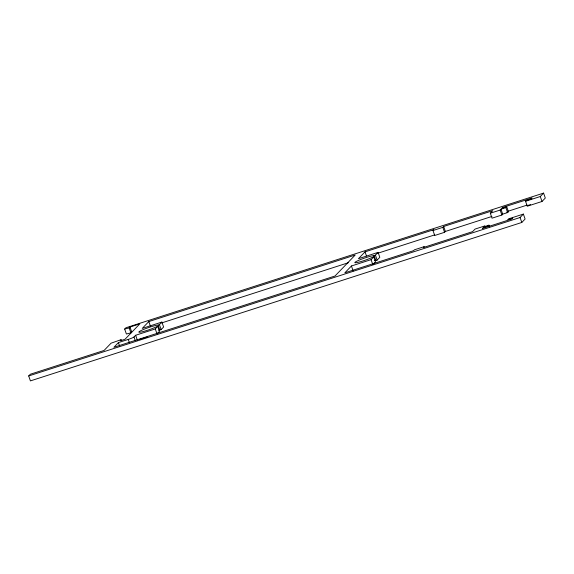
<?xml version="1.0" encoding="UTF-8"?>
<svg xmlns="http://www.w3.org/2000/svg" width="574" height="574" viewBox="0 0 574 574"><rect width="100%" height="100%" fill="white"/><g stroke="black" fill="none" stroke-linecap="round" stroke-linejoin="round"><path stroke-width="0.86" d="M489.557 226.83L488.983 225.173L488.158 226.034L483.243 227.62L482.418 228.474L511.9 218.967L512.726 218.113L507.818 219.698L508.636 218.838L523.38 214.088L525.095 219.038L521.795 222.461L30.415 380.899L28.7 375.948L30.35 374.234L104.059 350.47L111.069 343.187L121.308 339.593L120.181 340.762A5.266 0.552 -19.1 0 0 125.096 339.177L139.826 323.872L129.997 327.044L129.172 327.898L124.673 329.053L126.388 334.011L130.886 332.848L131.711 331.994L129.997 327.044M124.673 329.053L125.914 327.768L543.585 193.101L545.3 198.052L542 201.481L527.262 206.231L525.547 201.28L526.372 200.426L531.28 198.841L532.105 197.98L502.623 207.487L501.798 208.348L506.713 206.762L508.428 211.713L507.603 212.567L502.688 214.152L501.863 215.013L492.04 218.177L490.325 213.227L492.801 210.658L443.659 226.5L442.834 227.354L433.004 230.526L434.719 235.476L444.549 232.312L445.374 231.451L491.968 216.427M155.289 328.931L157.003 333.881L159.479 331.313L157.764 326.362L155.289 328.931L135.636 335.266L133.986 336.981A5.266 0.552 -19.1 0 1 128.246 339.421L118.423 342.592L113.882 347.299L335.008 276.008L355.213 255.021L148.831 321.562L142.23 328.414L161.89 322.079L163.604 327.029L161.129 329.598L159.809 330.021A10.54 1.105 -19.1 0 0 158.589 330.172M157.764 326.362L156.451 326.785A10.54 1.105 -19.1 0 1 141.182 332.023A10.54 1.105 -19.1 0 1 143.708 329.397A10.54 1.105 -19.1 0 1 158.094 325.071L159.414 324.647L161.89 322.079M371.084 259.649L372.799 264.6L375.482 261.816L373.767 256.865L371.084 259.649L351.432 265.984L344.831 272.837L413.624 250.651L414.45 249.798L424.279 246.626L423.454 247.487L472.596 231.645L475.064 229.076L484.894 225.905L484.069 226.759L488.983 225.173M433.004 230.526L433.829 229.672L365.035 251.85L358.441 258.702L378.094 252.366L379.809 257.317L377.132 260.101L375.812 260.524A10.54 1.105 -19.1 0 0 374.592 260.675M373.767 256.865L372.447 257.288A10.54 1.105 -19.1 0 1 357.186 262.526A10.54 1.105 -19.1 0 1 359.711 259.9A10.54 1.105 -19.1 0 1 374.097 255.573L375.418 255.15L378.094 252.366M490.325 213.227L500.148 210.055L500.973 209.201L505.888 207.616L506.713 206.762M28.7 375.948L520.08 217.51L523.38 214.088M525.547 201.28L540.285 196.523L543.585 193.101M161.631 322.94L348.396 262.72M377.792 253.242L434.697 234.895M507.71 211.354L527.083 205.105M506.792 212.244L508.428 211.713M528.087 205.377L530.541 204.581M139.805 339.428L147.181 337.053M540.285 196.523L542 201.481M520.08 217.51L521.795 222.461M505.888 207.616L507.603 212.567M500.973 209.201L502.688 214.152M500.148 210.055L501.863 215.013M443.659 226.5L445.374 231.451M442.834 227.354L444.549 232.312M375.418 255.15L377.132 260.101M374.097 255.573L375.812 260.524M365.035 251.85L366.47 255.975M351.432 265.984L353.146 270.935M159.414 324.647L161.129 329.598M158.094 325.071L159.809 330.021M148.831 321.562L150.546 326.513M135.636 335.266L137.351 340.217M133.986 336.981L135.127 340.282M129.172 327.898L130.886 332.848M128.246 339.421L129.394 342.721M118.423 342.592L119.564 345.892"/></g></svg>
